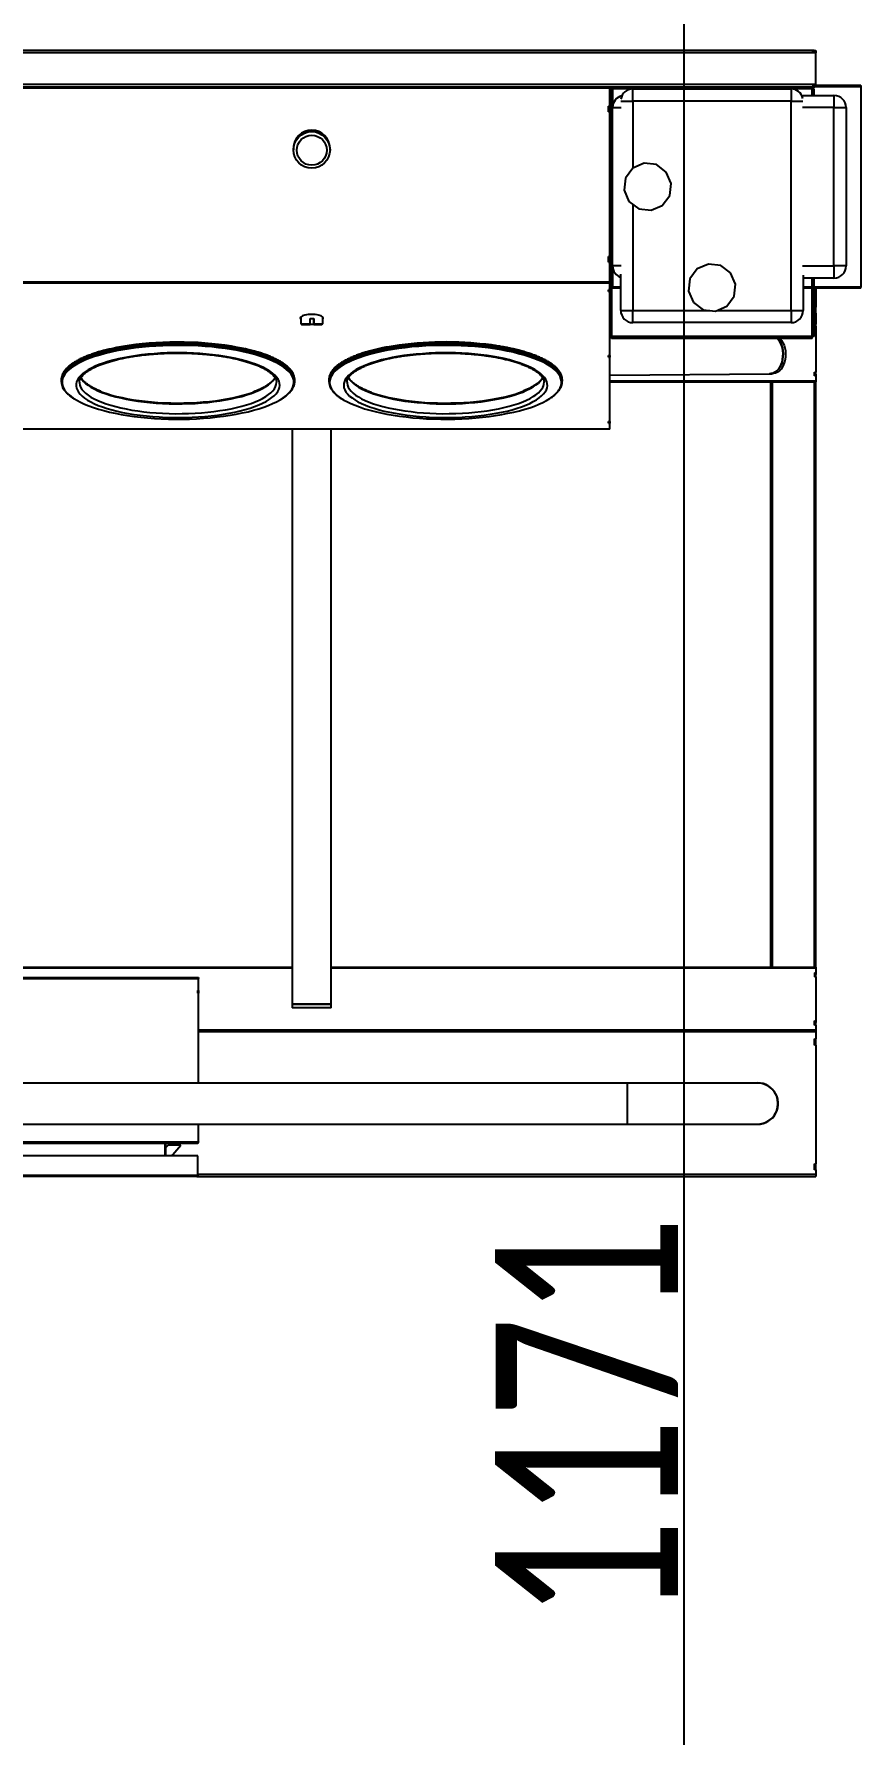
# Model space of a CAD drawing. Header units: millimetres. Extents: x -10496 to -5455, y -188 to 7293.
# Drawn here: x -7078.7 to -7010.7, y 3528.5 to 3668.2 of the extents above; entities that cross this region are included whole.
import ezdxf

# ---------------------------------------------------------------- set-up
doc = ezdxf.new("R2010")
doc.units = ezdxf.units.MM
doc.linetypes.add('SLD-Solid', pattern=[0])
doc.layers.add('GJC_ölçüler', color=253, linetype='Continuous', lineweight=5)
doc.layers.add('Kıtc-002 Çizgi', color=7, linetype='Continuous')
doc.styles.add('Ölçü50', font='calibri.ttf', dxfattribs={"width": 0.7})
doc.dimstyles.new('olcu-10', dxfattribs={"dimtxt": 15, "dimasz": 1, "dimexe": 1.25, "dimexo": 0.625, "dimgap": 0.5, "dimtad": 1, "dimdec": 0, "dimzin": 9, "dimtxsty": 'Ölçü50', "dimblk": 'ARCHTICK', "dimcen": 2, "dimclrd": 256, "dimclre": 256, "dimclrt": 6, "dimazin": 2, "dimtfac": 1, "dimtdec": 0, "dimtix": 1, "dimtmove": 0, "dimatfit": 3, "dimldrblk": 'ARCHTICK', "dimfxl": 1, "dimlwd": -1, "dimarcsym": 0})

# ---------------------------------------------------------------- blocks, each defined once
blk = doc.blocks.new('A$C1E774840')
at = {"color": 7, "linetype": 'SLD-Solid', "lineweight": 25}
for p, q in [((152.11, 97.64), (3.05, 97.64)), ((152.11, 97.44), (3.05, 97.44)), ((152.18, 97.64), (152.11, 97.64)), ((152.38, 97.44), (152.11, 97.44)), ((152.18, 97.44), (152.11, 97.44)), ((152.18, 97.64), (152.38, 97.64)), ((152.18, 97.64), (152.18, 97.44)), ((152.38, 97.64), (152.38, 97.44)), ((152.38, 94.84), (152.38, 97.44)), ((152.18, 94.64), (2.98, 94.64)), ((152.11, 94.84), (3.05, 94.84)), ((135.43, 94.54), (86.43, 94.54)), ((135.43, 94.64), (135.43, 94.54)), ((135.43, 93.06), (135.43, 94.54)), ((135.43, 94.49), (135.58, 94.49)), ((135.58, 94.49), (135.58, 94.64)), ((135.58, 94.64), (135.58, 94.49)), ((135.58, 90.49), (135.58, 94.49)), ((137.33, 94.49), (135.58, 94.49)), ((135.66, 94.49), (135.66, 92.95)), ((137.29, 94.49), (135.66, 94.49)), ((137.33, 94.49), (150.33, 94.49)), ((137.33, 93.49), (137.33, 94.49)), ((150.33, 94.49), (150.33, 93.49)), ((152.08, 94.49), (150.33, 94.49)), ((152.08, 94.49), (150.38, 94.49)), ((151.22, 93.95), (153.86, 93.95)), ((152.08, 94.49), (152.08, 94.64)), ((152.23, 94.49), (152.08, 94.49)), ((152.08, 93.95), (152.08, 94.49)), ((152.08, 94.49), (152.08, 94.49)), ((152.08, 94.49), (152.08, 94.49)), ((152.08, 94.49), (152.08, 93.95)), ((152.38, 94.84), (152.11, 94.84)), ((152.15, 94.84), (152.18, 94.84)), ((152.18, 94.84), (152.18, 94.64)), ((152.18, 94.84), (152.18, 94.84)), ((152.23, 93.95), (152.23, 94.49)), ((156.07, 94.7), (152.32, 94.7)), ((152.32, 94.7), (156.08, 94.7)), ((156.07, 94.78), (152.37, 94.78)), ((152.38, 94.84), (152.38, 94.78)), ((153.86, 93.95), (153.86, 92.95)), ((156.07, 94.7), (156.07, 94.78)), ((156.07, 94.7), (156.08, 94.7)), ((156.08, 94.7), (156.08, 78.2)), ((135.43, 93.06), (135.33, 93.06)), ((135.33, 92.61), (135.33, 93.06)), ((135.33, 93.04), (135.43, 93.04)), ((135.33, 93.03), (135.43, 93.03)), ((135.33, 93.03), (135.33, 92.63)), ((135.33, 92.63), (135.43, 92.63)), ((135.33, 92.61), (135.43, 92.61)), ((135.33, 92.61), (135.43, 92.61)), ((135.43, 93.06), (135.43, 93.04)), ((135.43, 93.04), (135.43, 93.03)), ((135.43, 93.03), (135.43, 92.63)), ((135.43, 92.63), (135.43, 92.61)), ((135.43, 80.72), (135.43, 92.61)), ((135.43, 92.61), (135.43, 92.61)), ((135.66, 79.95), (135.66, 92.95)), ((135.66, 92.95), (136.38, 92.95)), ((136.34, 93.49), (137.33, 93.49)), ((150.33, 93.49), (137.33, 93.49)), ((137.33, 93.49), (137.33, 87.98)), ((150.33, 76.29), (150.33, 93.49)), ((150.33, 93.49), (151.31, 93.49)), ((153.86, 92.95), (151.27, 92.95)), ((153.86, 79.95), (153.86, 92.95)), ((153.86, 92.95), (154.86, 92.95)), ((154.86, 92.95), (154.86, 79.95)), ((135.43, 90.49), (135.58, 90.49)), ((135.58, 88.54), (135.58, 90.49)), ((135.58, 88.54), (135.58, 78.12)), ((137.33, 85), (137.33, 76.29)), ((135.43, 80.72), (135.33, 80.72)), ((135.33, 80.26), (135.33, 80.72)), ((135.33, 80.7), (135.43, 80.7)), ((135.33, 80.69), (135.43, 80.69)), ((135.33, 80.69), (135.33, 80.29)), ((135.33, 80.29), (135.43, 80.29)), ((135.33, 80.27), (135.43, 80.27)), ((135.33, 80.26), (135.43, 80.26)), ((135.43, 80.72), (135.43, 80.7)), ((135.43, 80.7), (135.43, 80.69)), ((135.43, 80.69), (135.43, 80.29)), ((135.43, 80.29), (135.43, 80.27)), ((135.43, 80.26), (135.43, 80.27)), ((135.43, 78.6), (135.43, 80.26)), ((135.66, 79.95), (135.66, 78.12)), ((136.38, 79.95), (135.66, 79.95)), ((151.27, 79.95), (153.86, 79.95)), ((154.86, 79.95), (153.86, 79.95)), ((153.86, 79.95), (153.86, 78.95)), ((135.43, 78.6), (86.43, 78.6)), ((135.43, 78.52), (86.43, 78.52)), ((135.43, 78.52), (135.43, 78.6)), ((135.43, 77.99), (135.43, 78.52)), ((136.33, 76.29), (136.33, 79.26)), ((151.33, 79.19), (151.33, 76.29)), ((153.86, 78.95), (151.33, 78.95)), ((152.08, 74.14), (152.08, 78.95)), ((152.08, 78.95), (152.08, 78.2)), ((152.23, 74.14), (152.23, 78.95)), ((135.43, 77.99), (135.33, 77.99)), ((135.33, 77.84), (135.33, 77.99)), ((135.33, 77.98), (135.43, 77.98)), ((135.33, 77.98), (135.33, 77.85)), ((135.33, 77.85), (135.43, 77.85)), ((135.33, 77.84), (135.43, 77.84)), ((135.43, 77.99), (135.43, 77.98)), ((135.43, 77.98), (135.43, 77.85)), ((135.43, 77.84), (135.43, 77.85)), ((135.43, 72.58), (135.43, 77.84)), ((135.58, 74.14), (135.58, 78.12)), ((135.58, 78.12), (135.66, 78.12)), ((135.58, 78.12), (135.58, 74.14)), ((136.33, 78.2), (135.67, 78.2)), ((135.67, 78.12), (135.67, 78.2)), ((136.33, 78.12), (135.67, 78.12)), ((152.08, 78.2), (151.33, 78.2)), ((152.08, 78.12), (151.33, 78.12)), ((152.08, 78.12), (152.08, 74.14)), ((156.07, 78.2), (152.23, 78.2)), ((152.23, 78.2), (156.08, 78.2)), ((156.07, 78.12), (152.23, 78.12)), ((152.38, 78.12), (152.38, 76.57)), ((156.07, 78.12), (156.07, 78.2)), ((156.08, 78.15), (156.08, 78.2)), ((110.03, 75.76), (110.03, 75.19)), ((110.79, 75.19), (110.79, 75.63)), ((110.79, 75.63), (111.09, 75.63)), ((111.09, 75.63), (111.09, 75.19)), ((111.09, 75.13), (111.09, 75.63)), ((111.83, 75.19), (111.83, 75.76)), ((136.33, 76.29), (137.33, 76.29)), ((137.33, 76.29), (143.66, 76.29)), ((137.33, 75.29), (137.33, 76.29)), ((144.24, 76.29), (150.33, 76.29)), ((150.33, 76.29), (151.33, 76.29)), ((150.33, 76.29), (150.33, 75.29)), ((152.23, 75.72), (152.38, 75.72)), ((152.23, 75.58), (152.38, 75.58)), ((152.26, 76.57), (152.38, 76.57)), ((152.26, 76.07), (152.26, 76.57)), ((152.38, 76.07), (152.26, 76.07)), ((152.38, 76.07), (152.38, 76.57)), ((152.38, 76.07), (152.38, 75.72)), ((152.38, 75.72), (152.38, 75.58)), ((152.38, 75.58), (152.38, 75.16)), ((110.03, 75.19), (110.09, 75.13)), ((110.03, 75.19), (110.79, 75.19)), ((110.09, 75.13), (110.79, 75.13)), ((110.79, 75.13), (110.79, 75.19)), ((110.79, 75.16), (111.09, 75.16)), ((111.07, 75.13), (111.07, 75.16)), ((111.07, 75.16), (111.07, 75.13)), ((111.09, 75.13), (111.07, 75.13)), ((111.07, 75.13), (111.07, 75.13)), ((111.09, 75.19), (111.83, 75.19)), ((111.09, 75.19), (111.09, 75.13)), ((111.09, 75.13), (111.09, 75.13)), ((111.09, 75.13), (111.77, 75.13)), ((111.77, 75.13), (111.83, 75.19)), ((135.43, 74.14), (135.58, 74.14)), ((135.58, 73.99), (135.58, 74.14)), ((152.08, 74.14), (135.58, 74.14)), ((135.58, 74.14), (135.58, 74.14)), ((135.58, 74.14), (135.58, 74.14)), ((152.08, 74.14), (135.58, 74.14)), ((150.33, 75.29), (137.33, 75.29)), ((152.23, 74.14), (152.08, 74.14)), ((152.08, 73.99), (152.08, 74.14)), ((152.08, 74.14), (152.08, 74.14)), ((152.08, 74.14), (152.08, 74.14)), ((152.26, 75.16), (152.38, 75.16)), ((152.26, 74.86), (152.26, 75.16)), ((152.38, 75.01), (152.26, 75.01)), ((152.38, 74.86), (152.26, 74.86)), ((152.38, 75.01), (152.38, 75.16)), ((152.38, 75.01), (152.38, 74.86)), ((152.38, 74.86), (152.38, 71.21)), ((152.08, 73.99), (135.58, 73.99)), ((135.43, 72.58), (135.33, 72.58)), ((135.33, 72.44), (135.33, 72.58)), ((135.33, 72.57), (135.43, 72.57)), ((135.33, 72.57), (135.33, 72.44)), ((135.33, 72.44), (135.43, 72.44)), ((135.33, 72.44), (135.43, 72.44)), ((135.43, 72.58), (135.43, 72.57)), ((135.43, 72.57), (135.43, 72.44)), ((135.43, 67.17), (135.43, 72.44)), ((135.43, 72.44), (135.43, 72.44)), ((135.43, 70.97), (148.57, 71.09)), ((135.43, 70.5), (152.38, 70.5)), ((135.43, 70.44), (152.26, 70.44)), ((148.57, 71.09), (148.78, 71.09)), ((148.68, 22.34), (148.68, 70.44)), ((148.8, 22.34), (148.8, 70.44)), ((152.26, 70.44), (148.8, 70.44)), ((152.26, 71.21), (152.38, 71.21)), ((152.26, 70.91), (152.26, 71.21)), ((152.38, 71.05), (152.26, 71.05)), ((152.38, 70.91), (152.26, 70.91)), ((152.26, 22.34), (152.26, 70.44)), ((152.38, 70.44), (152.26, 70.44)), ((152.26, 70.44), (152.38, 70.44)), ((152.38, 71.05), (152.38, 71.21)), ((152.38, 71.05), (152.38, 70.91)), ((152.38, 70.91), (152.38, 70.5)), ((152.38, 70.5), (152.38, 70.44)), ((152.38, 22.34), (152.38, 70.44)), ((135.43, 67.17), (135.33, 67.17)), ((135.33, 67.02), (135.33, 67.17)), ((135.33, 67.16), (135.43, 67.16)), ((135.33, 67.16), (135.33, 67.03)), ((135.43, 67.17), (135.43, 67.16)), ((135.43, 67.16), (135.43, 67.03)), ((135.43, 66.54), (86.43, 66.54)), ((135.43, 66.54), (86.43, 66.54)), ((109.33, 66.54), (109.33, 19.31)), ((112.53, 19.31), (112.53, 66.54)), ((135.33, 67.03), (135.43, 67.03)), ((135.33, 67.02), (135.43, 67.02)), ((135.43, 67.02), (135.43, 67.03)), ((135.43, 66.54), (135.43, 67.02)), ((135.43, 66.54), (135.43, 66.54)), ((2.78, 22.28), (109.33, 22.28)), ((2.9, 22.34), (109.33, 22.34)), ((53.53, 21.5), (101.63, 21.5)), ((53.53, 21.41), (101.63, 21.41)), ((101.63, 21.5), (101.63, 21.41)), ((101.63, 20.44), (101.63, 21.41)), ((112.53, 22.34), (152.26, 22.34)), ((112.53, 22.28), (152.38, 22.28)), ((148.8, 22.34), (152.26, 22.34)), ((152.26, 22.34), (152.38, 22.34)), ((152.38, 22.34), (152.26, 22.34)), ((152.26, 21.89), (152.38, 21.89)), ((152.26, 21.89), (152.26, 21.54)), ((152.26, 21.75), (152.38, 21.75)), ((152.38, 21.54), (152.26, 21.54)), ((152.38, 22.34), (152.38, 22.28)), ((152.38, 22.28), (152.38, 21.89)), ((152.38, 21.89), (152.38, 21.75)), ((152.38, 21.54), (152.38, 21.75)), ((152.38, 21.54), (152.38, 17.94)), ((101.55, 20.44), (101.63, 20.44)), ((101.55, 20.44), (101.55, 20.2)), ((101.55, 20.42), (101.55, 20.22)), ((101.55, 20.42), (101.63, 20.42)), ((101.55, 20.22), (101.63, 20.22)), ((101.63, 20.2), (101.55, 20.2)), ((101.63, 20.42), (101.63, 20.44)), ((101.63, 20.42), (101.63, 20.22)), ((101.63, 20.2), (101.63, 20.22)), ((101.63, 12.82), (101.63, 20.2)), ((109.33, 19.31), (109.33, 19.01)), ((109.33, 19.31), (112.53, 19.31)), ((110.93, 19.31), (109.33, 19.31)), ((110.93, 19.01), (109.33, 19.01)), ((112.53, 19.31), (110.93, 19.31)), ((112.53, 19.01), (110.93, 19.01)), ((112.53, 19.01), (112.53, 19.31)), ((101.63, 17.2), (152.38, 17.2)), ((101.63, 17.05), (152.38, 17.05)), ((152.26, 17.94), (152.38, 17.94)), ((152.26, 17.59), (152.26, 17.94)), ((152.26, 17.8), (152.38, 17.8)), ((152.38, 17.59), (152.26, 17.59)), ((152.38, 17.94), (152.38, 17.8)), ((152.38, 17.59), (152.38, 17.8)), ((152.38, 17.59), (152.38, 17.2)), ((152.38, 17.2), (152.38, 17.05)), ((152.38, 17.05), (152.38, 16.45)), ((152.26, 16.45), (152.38, 16.45)), ((152.26, 15.95), (152.26, 16.45)), ((152.38, 15.95), (152.26, 15.95)), ((152.38, 15.95), (152.38, 16.45)), ((152.38, 15.95), (152.38, 6.19)), ((136.89, 12.82), (18.26, 12.82)), ((147.58, 12.82), (136.89, 12.82)), ((136.89, 11.14), (136.89, 12.82)), ((147.58, 12.84), (147.35, 12.82)), ((136.89, 9.45), (136.89, 11.14)), ((18.26, 9.45), (136.89, 9.45)), ((101.63, 7.99), (101.63, 9.45)), ((136.89, 9.45), (147.58, 9.45)), ((53.53, 7.99), (101.63, 7.99)), ((53.62, 7.9), (101.54, 7.9)), ((56.32, 7.89), (98.84, 7.89)), ((98.84, 7.89), (98.92, 7.89)), ((98.84, 7.89), (98.84, 6.84)), ((98.92, 6.84), (98.92, 7.89)), ((99.13, 7.73), (98.92, 7.52)), ((100.17, 7.73), (99.13, 7.73)), ((99.52, 6.95), (100.17, 7.73)), ((101.54, 7.9), (101.54, 7.9)), ((101.54, 7.9), (101.54, 7.9)), ((101.55, 7.9), (101.55, 7.9)), ((101.63, 7.99), (101.63, 7.98)), ((101.63, 7.98), (101.63, 7.98)), ((101.56, 6.84), (53.6, 6.84)), ((101.56, 5.22), (101.56, 6.84)), ((152.26, 6.19), (152.38, 6.19)), ((152.26, 5.69), (152.26, 6.19)), ((152.38, 5.69), (152.26, 5.69)), ((152.38, 5.69), (152.38, 6.19)), ((152.38, 5.69), (152.38, 5.34)), ((101.56, 5.22), (53.6, 5.22)), ((101.48, 5.14), (53.68, 5.14)), ((101.48, 5.14), (152.38, 5.14)), ((101.56, 5.34), (152.38, 5.34)), ((152.38, 5.34), (152.38, 5.14))]:
    blk.add_line(p, q, dxfattribs=at)
at = {"color": 251, "linetype": 'SLD-Solid', "lineweight": 25}
for p, q in [((109.43, 89.62), (109.43, 89.48)), ((112.43, 89.48), (112.43, 89.62)), ((138.26, 88.38), (137.33, 87.98)), ((139.26, 88.27), (138.26, 88.38)), ((140.07, 87.66), (139.26, 88.27)), ((136.72, 87.17), (136.61, 86.16)), ((137.33, 87.98), (136.72, 87.17)), ((140.47, 86.73), (140.07, 87.66)), ((140.36, 85.73), (140.47, 86.73)), ((136.61, 86.16), (137.01, 85.24)), ((137.01, 85.24), (137.82, 84.63)), ((139.75, 84.92), (140.36, 85.73)), ((137.82, 84.63), (138.83, 84.52)), ((138.83, 84.52), (139.75, 84.92)), ((142.62, 79.7), (142.01, 78.89)), ((143.55, 80.1), (142.62, 79.7)), ((144.55, 79.99), (143.55, 80.1)), ((145.36, 79.38), (144.55, 79.99)), ((142.01, 78.89), (141.9, 77.88)), ((145.76, 78.45), (145.36, 79.38)), ((145.65, 77.45), (145.76, 78.45)), ((141.9, 77.88), (142.3, 76.95)), ((142.3, 76.95), (143.11, 76.35)), ((145.04, 76.64), (145.65, 77.45)), ((143.11, 76.35), (144.12, 76.23)), ((144.12, 76.23), (145.04, 76.64)), ((90.33, 70.58), (90.33, 70.48)), ((108.03, 70.37), (108.03, 70.38)), ((109.53, 70.48), (109.53, 70.58)), ((109.53, 70.46), (109.53, 70.48)), ((112.33, 70.58), (112.33, 70.48)), ((113.83, 70.39), (113.83, 70.39)), ((129.85, 70.66), (129.92, 70.77)), ((129.91, 70.77), (129.87, 70.71)), ((131.53, 70.48), (131.53, 70.58))]:
    blk.add_line(p, q, dxfattribs=at)
at = {"color": 251, "linetype": 'SLD-Solid', "lineweight": 25, "flags": 128}
for points in [[(109.53, 70.58), (109.52, 70.74), (109.47, 70.92), (109.38, 71.11), (109.27, 71.29), (109.12, 71.47), (108.93, 71.64), (108.71, 71.81), (108.46, 71.98), (108.18, 72.14), (107.87, 72.29), (107.53, 72.44), (107.16, 72.59), (106.77, 72.72), (106.35, 72.85), (105.9, 72.97), (105.44, 73.08), (104.95, 73.18), (104.45, 73.27), (103.93, 73.35), (103.4, 73.42), (102.85, 73.48), (102.29, 73.54), (101.73, 73.58), (101.15, 73.6), (100.58, 73.62), (100, 73.63), (99.42, 73.63), (98.84, 73.61), (98.27, 73.58), (97.7, 73.55), (97.14, 73.5), (96.59, 73.44), (96.05, 73.37), (95.53, 73.29), (95.02, 73.2), (94.53, 73.1), (94.06, 72.99), (93.61, 72.88), (93.19, 72.75), (92.79, 72.62), (92.41, 72.48), (92.07, 72.33), (91.75, 72.18), (91.46, 72.02), (91.2, 71.85), (90.98, 71.68), (90.78, 71.51), (90.63, 71.33), (90.5, 71.15), (90.41, 70.97), (90.4, 70.96)], [(109.53, 70.48), (109.52, 70.64), (109.47, 70.82), (109.38, 71.01), (109.27, 71.19), (109.12, 71.37), (108.93, 71.54), (108.71, 71.71), (108.46, 71.88), (108.18, 72.04), (107.87, 72.19), (107.53, 72.34), (107.16, 72.49), (106.77, 72.62), (106.35, 72.75), (105.9, 72.87), (105.44, 72.98), (104.95, 73.08), (104.45, 73.17), (103.93, 73.25), (103.4, 73.32), (102.85, 73.38), (102.29, 73.44), (101.73, 73.48), (101.15, 73.5), (100.58, 73.52), (100, 73.53), (99.42, 73.53), (98.84, 73.51), (98.27, 73.48), (97.7, 73.45), (97.14, 73.4), (96.59, 73.34), (96.05, 73.27), (95.53, 73.19), (95.02, 73.1), (94.53, 73), (94.06, 72.89), (93.61, 72.78), (93.19, 72.65), (92.79, 72.52), (92.41, 72.38), (92.07, 72.23), (91.75, 72.08), (91.46, 71.92), (91.2, 71.75), (90.98, 71.58), (90.78, 71.41), (90.63, 71.23), (90.5, 71.05), (90.41, 70.87), (90.4, 70.86)], [(109.46, 70.37), (109.45, 70.55), (109.4, 70.74), (109.32, 70.92), (109.2, 71.1), (109.04, 71.28), (108.85, 71.45), (108.63, 71.62), (108.38, 71.79), (108.1, 71.95), (107.78, 72.11), (107.44, 72.26), (107.07, 72.4), (106.67, 72.53), (106.24, 72.66), (105.8, 72.78), (105.33, 72.89), (104.84, 72.99), (104.33, 73.08), (103.81, 73.16), (103.27, 73.23), (102.72, 73.29), (102.16, 73.33), (101.59, 73.37), (101.01, 73.4), (100.43, 73.41), (99.85, 73.42), (99.27, 73.41), (98.69, 73.39), (98.12, 73.36), (97.55, 73.32), (96.99, 73.27), (96.45, 73.21), (95.91, 73.14), (95.39, 73.05), (94.89, 72.96), (94.4, 72.86), (93.94, 72.75), (93.5, 72.63), (93.08, 72.5), (92.69, 72.36), (92.33, 72.22), (91.99, 72.07), (91.68, 71.91), (91.41, 71.75), (91.16, 71.58), (90.95, 71.41), (90.77, 71.23), (90.63, 71.05), (90.52, 70.87), (90.44, 70.69), (90.4, 70.5), (90.4, 70.32), (90.43, 70.13), (90.5, 69.95), (90.6, 69.77), (90.74, 69.59), (90.91, 69.41), (91.11, 69.24), (91.35, 69.07), (91.43, 69.02)], [(108.3, 70.13), (108.29, 70.31), (108.24, 70.48), (108.16, 70.65), (108.04, 70.82), (107.89, 70.98), (107.7, 71.14), (107.48, 71.3), (107.23, 71.45), (106.95, 71.6), (106.64, 71.74), (106.3, 71.88), (105.94, 72), (105.55, 72.12), (105.14, 72.24), (104.7, 72.34), (104.25, 72.43), (103.77, 72.52), (103.28, 72.59), (102.78, 72.65), (102.26, 72.71), (101.74, 72.75), (101.2, 72.78), (100.67, 72.8), (100.12, 72.81), (99.58, 72.81), (99.04, 72.8), (98.5, 72.77), (97.97, 72.74), (97.45, 72.69), (96.94, 72.64), (96.44, 72.57), (95.95, 72.49), (95.48, 72.41), (95.03, 72.31), (94.6, 72.21), (94.2, 72.09), (93.81, 71.97), (93.46, 71.84), (93.13, 71.7), (92.83, 71.56), (92.55, 71.41), (92.31, 71.26), (92.1, 71.1), (91.93, 70.93), (91.78, 70.77), (91.68, 70.6), (91.6, 70.43), (91.56, 70.26), (91.56, 70.08), (91.59, 69.91), (91.66, 69.74), (91.76, 69.57), (91.89, 69.4), (92.06, 69.24), (92.26, 69.08), (92.5, 68.93), (92.76, 68.78), (93.06, 68.63), (93.38, 68.49), (93.73, 68.36), (94.11, 68.24), (94.51, 68.12), (94.94, 68.02), (95.38, 67.92), (95.85, 67.83), (96.33, 67.75), (96.83, 67.68), (97.34, 67.62), (97.86, 67.57), (98.39, 67.54), (98.92, 67.51), (99.46, 67.49), (100.01, 67.49), (100.55, 67.5), (101.09, 67.52), (101.62, 67.55), (102.15, 67.59), (102.67, 67.64), (103.17, 67.7), (103.67, 67.77), (104.14, 67.85), (104.6, 67.94), (105.04, 68.04), (105.46, 68.15), (105.86, 68.27), (106.23, 68.4), (106.57, 68.53), (106.89, 68.67), (107.17, 68.82), (107.43, 68.97), (107.66, 69.13), (107.85, 69.29), (108.01, 69.45), (108.13, 69.62), (108.23, 69.79), (108.28, 69.96), (108.3, 70.13)], [(105.35, 73.15), (105.31, 73.16), (104.82, 73.26), (104.32, 73.35), (103.79, 73.43), (103.26, 73.5), (102.71, 73.56), (102.15, 73.61), (101.58, 73.65), (101.01, 73.67), (100.43, 73.69), (99.85, 73.69), (99.27, 73.69), (98.7, 73.67), (98.12, 73.64), (97.56, 73.6), (97, 73.55), (96.46, 73.48), (95.92, 73.41), (95.41, 73.33), (94.91, 73.24), (94.5, 73.15)], [(131.25, 69.76), (131.36, 69.94), (131.43, 70.12), (131.46, 70.31), (131.46, 70.49), (131.42, 70.68), (131.35, 70.86), (131.24, 71.04), (131.1, 71.22), (130.92, 71.4), (130.71, 71.57), (130.47, 71.74), (130.19, 71.9), (129.89, 72.06), (129.55, 72.21), (129.19, 72.35), (128.8, 72.49), (128.38, 72.62), (127.94, 72.74), (127.48, 72.85), (127, 72.95), (126.5, 73.05), (125.98, 73.13), (125.44, 73.21), (124.9, 73.27), (124.34, 73.32), (123.77, 73.36), (123.2, 73.39), (122.62, 73.41), (122.04, 73.42), (121.46, 73.41), (120.88, 73.4), (120.3, 73.37), (119.73, 73.34), (119.17, 73.29), (118.62, 73.23), (118.08, 73.16), (117.56, 73.08), (117.05, 72.99), (116.56, 72.89), (116.09, 72.78), (115.64, 72.67), (115.22, 72.54), (114.82, 72.41), (114.44, 72.26), (114.1, 72.11), (113.78, 71.96), (113.49, 71.8), (113.24, 71.63), (113.02, 71.46), (112.83, 71.29), (112.67, 71.11), (112.55, 70.93), (112.46, 70.75), (112.41, 70.56), (112.4, 70.38), (112.42, 70.19), (112.47, 70.01), (112.56, 69.83), (112.69, 69.65), (112.85, 69.47), (113.04, 69.29), (113.27, 69.12), (113.53, 68.96), (113.58, 68.93)], [(131.45, 70.96), (131.42, 71.04), (131.31, 71.22), (131.17, 71.4), (131, 71.58), (130.79, 71.75), (130.55, 71.92), (130.28, 72.08), (129.98, 72.24), (129.65, 72.39), (129.29, 72.54), (128.91, 72.67), (128.5, 72.8), (128.06, 72.93), (127.61, 73.04), (127.13, 73.14), (126.63, 73.24), (126.12, 73.32), (125.59, 73.4), (125.05, 73.46), (124.49, 73.52), (123.93, 73.56), (123.36, 73.6), (122.78, 73.62), (122.2, 73.63), (121.62, 73.63), (121.04, 73.62), (120.47, 73.59), (119.9, 73.56), (119.34, 73.52), (118.78, 73.46), (118.24, 73.4), (117.71, 73.32), (117.2, 73.23), (116.7, 73.14), (116.23, 73.03), (115.77, 72.92), (115.34, 72.8), (114.93, 72.67), (114.54, 72.53), (114.19, 72.38), (113.86, 72.23), (113.56, 72.07), (113.29, 71.91), (113.05, 71.74), (112.85, 71.57), (112.68, 71.39), (112.54, 71.21), (112.44, 71.03), (112.41, 70.96)], [(131.45, 70.86), (131.42, 70.94), (131.31, 71.12), (131.17, 71.3), (131, 71.48), (130.79, 71.65), (130.55, 71.82), (130.28, 71.98), (129.98, 72.14), (129.65, 72.29), (129.29, 72.44), (128.91, 72.57), (128.5, 72.7), (128.06, 72.83), (127.61, 72.94), (127.13, 73.04), (126.63, 73.14), (126.12, 73.22), (125.59, 73.3), (125.05, 73.36), (124.49, 73.42), (123.93, 73.46), (123.36, 73.5), (122.78, 73.52), (122.2, 73.53), (121.62, 73.53), (121.04, 73.52), (120.47, 73.49), (119.9, 73.46), (119.34, 73.42), (118.78, 73.36), (118.24, 73.3), (117.71, 73.22), (117.2, 73.13), (116.7, 73.04), (116.23, 72.93), (115.77, 72.82), (115.34, 72.7), (114.93, 72.57), (114.54, 72.43), (114.19, 72.28), (113.86, 72.13), (113.56, 71.97), (113.29, 71.81), (113.05, 71.64), (112.85, 71.47), (112.68, 71.29), (112.54, 71.11), (112.44, 70.93), (112.41, 70.86)], [(130.12, 69.6), (130.22, 69.77), (130.28, 69.94), (130.3, 70.11), (130.29, 70.28), (130.25, 70.46), (130.17, 70.63), (130.06, 70.79), (129.91, 70.96), (129.73, 71.12), (129.51, 71.28), (129.27, 71.43), (128.99, 71.58), (128.68, 71.72), (128.35, 71.86), (127.99, 71.99), (127.6, 72.11), (127.19, 72.22), (126.76, 72.33), (126.3, 72.42), (125.83, 72.51), (125.35, 72.58), (124.84, 72.65), (124.33, 72.7), (123.81, 72.75), (123.27, 72.78), (122.74, 72.8), (122.19, 72.81), (121.65, 72.81), (121.11, 72.8), (120.57, 72.78), (120.04, 72.74), (119.52, 72.7), (119, 72.65), (118.5, 72.58), (118.01, 72.5), (117.54, 72.42), (117.09, 72.32), (116.66, 72.22), (116.25, 72.11), (115.86, 71.99), (115.5, 71.86), (115.17, 71.72), (114.86, 71.58), (114.59, 71.43), (114.34, 71.28), (114.13, 71.12), (113.95, 70.96), (113.8, 70.79), (113.69, 70.62), (113.61, 70.45), (113.57, 70.28), (113.56, 70.11), (113.58, 69.93), (113.65, 69.76), (113.74, 69.59), (113.87, 69.43), (114.04, 69.26), (114.24, 69.1), (114.47, 68.95), (114.73, 68.79), (115.02, 68.65), (115.34, 68.51), (115.69, 68.38), (116.06, 68.25), (116.46, 68.14), (116.88, 68.03), (117.33, 67.93), (117.79, 67.84), (118.27, 67.76), (118.76, 67.69), (119.27, 67.63), (119.79, 67.58), (120.32, 67.54), (120.86, 67.51), (121.4, 67.5), (121.94, 67.49), (122.48, 67.5), (123.02, 67.51), (123.55, 67.54), (124.08, 67.58), (124.6, 67.63), (125.11, 67.69), (125.6, 67.76), (126.08, 67.84), (126.55, 67.93), (126.99, 68.03), (127.41, 68.14), (127.81, 68.26), (128.18, 68.38), (128.53, 68.51), (128.85, 68.65), (129.14, 68.8), (129.4, 68.95), (129.63, 69.11), (129.83, 69.27), (129.99, 69.43), (130.12, 69.6)], [(91.83, 70.39), (91.83, 70.32), (91.86, 70.15), (91.93, 69.98), (92.03, 69.81), (92.17, 69.65), (92.34, 69.49), (92.54, 69.33), (92.78, 69.18), (93.05, 69.03), (93.34, 68.89), (93.67, 68.75), (94.02, 68.63), (94.4, 68.51), (94.81, 68.39), (95.23, 68.29), (95.68, 68.2), (96.14, 68.11), (96.62, 68.04), (97.12, 67.97), (97.63, 67.92), (98.15, 67.88), (98.67, 67.84), (99.2, 67.82), (99.74, 67.81), (100.27, 67.82), (100.81, 67.83), (101.34, 67.85), (101.86, 67.89), (102.38, 67.93), (102.88, 67.99), (103.38, 68.06), (103.85, 68.14), (104.31, 68.22), (104.75, 68.32), (105.17, 68.43), (105.57, 68.54), (105.94, 68.66), (106.29, 68.79), (106.6, 68.93), (106.89, 69.07), (107.15, 69.22), (107.38, 69.38), (107.57, 69.53), (107.73, 69.7), (107.86, 69.86), (107.95, 70.03), (108.01, 70.2), (108.03, 70.37)], [(91.94, 70.77), (92.03, 70.62), (92.17, 70.46), (92.34, 70.3), (92.54, 70.14), (92.78, 69.99), (93.05, 69.84), (93.34, 69.7), (93.67, 69.56), (94.02, 69.43), (94.4, 69.31), (94.81, 69.2), (95.23, 69.1), (95.68, 69), (96.14, 68.92), (96.62, 68.84), (97.12, 68.78), (97.63, 68.73), (98.15, 68.68), (98.67, 68.65), (99.2, 68.63), (99.74, 68.62), (100.27, 68.62), (100.81, 68.64), (101.34, 68.66), (101.86, 68.69), (102.38, 68.74), (102.88, 68.8), (103.38, 68.87), (103.85, 68.94), (104.31, 69.03), (104.75, 69.13), (105.17, 69.23), (105.57, 69.35), (105.94, 69.47), (106.29, 69.6), (106.6, 69.74), (106.89, 69.88), (107.15, 70.03), (107.38, 70.18), (107.57, 70.34), (107.73, 70.5), (107.86, 70.67), (107.92, 70.77)], [(108.47, 69.04), (108.58, 69.11), (108.81, 69.28), (109, 69.46), (109.16, 69.64), (109.29, 69.82), (109.38, 70), (109.44, 70.18), (109.46, 70.37)], [(113.83, 70.39), (113.83, 70.33), (113.86, 70.16), (113.93, 69.99), (114.03, 69.83), (114.16, 69.66), (114.33, 69.5), (114.53, 69.34), (114.76, 69.19), (115.03, 69.04), (115.32, 68.9), (115.65, 68.76), (116, 68.63), (116.38, 68.51), (116.78, 68.4), (117.2, 68.3), (117.65, 68.2), (118.11, 68.12), (118.59, 68.04), (119.09, 67.98), (119.6, 67.92), (120.11, 67.88), (120.64, 67.85), (121.17, 67.82), (121.7, 67.81), (122.24, 67.82), (122.77, 67.83), (123.31, 67.85), (123.83, 67.89), (124.35, 67.93), (124.85, 67.99), (125.34, 68.05), (125.82, 68.13), (126.28, 68.22), (126.73, 68.31), (127.15, 68.42), (127.54, 68.53), (127.92, 68.65), (128.27, 68.78), (128.59, 68.92), (128.88, 69.06), (129.14, 69.21), (129.36, 69.37), (129.56, 69.52), (129.72, 69.69), (129.85, 69.85)], [(113.94, 70.77), (114.03, 70.63), (114.16, 70.47), (114.33, 70.31), (114.53, 70.15), (114.76, 70), (115.03, 69.85), (115.32, 69.71), (115.65, 69.57), (116, 69.44), (116.38, 69.32), (116.78, 69.21), (117.2, 69.1), (117.65, 69.01), (118.11, 68.92), (118.59, 68.85), (119.09, 68.78), (119.6, 68.73), (120.11, 68.69), (120.64, 68.65), (121.17, 68.63), (121.7, 68.62), (122.24, 68.62), (122.77, 68.63), (123.31, 68.66), (123.83, 68.69), (124.35, 68.74), (124.85, 68.79), (125.34, 68.86), (125.82, 68.94), (126.28, 69.02), (126.73, 69.12), (127.15, 69.23), (127.54, 69.34), (127.92, 69.46), (128.27, 69.59), (128.59, 69.73), (128.88, 69.87), (129.14, 70.02), (129.36, 70.17), (129.56, 70.33), (129.72, 70.49), (129.85, 70.66)], [(91.43, 69.02), (91.62, 68.91), (91.92, 68.75), (92.25, 68.6), (92.61, 68.45), (92.99, 68.31), (93.4, 68.18), (93.84, 68.06), (94.3, 67.94), (94.78, 67.84), (95.27, 67.75), (95.79, 67.66), (96.32, 67.58), (96.87, 67.52), (97.42, 67.47), (97.99, 67.42), (98.56, 67.39), (99.14, 67.37), (99.72, 67.36), (100.3, 67.36), (100.88, 67.37), (101.46, 67.4), (102.03, 67.43), (102.59, 67.48), (103.14, 67.54), (103.68, 67.6), (104.21, 67.68), (104.72, 67.77), (105.22, 67.87), (105.69, 67.97), (106.14, 68.09), (106.57, 68.22), (106.98, 68.35), (107.35, 68.49), (107.7, 68.64), (108.03, 68.79), (108.32, 68.95), (108.47, 69.04)], [(93.59, 69.64), (93.73, 69.59), (94.09, 69.46), (94.48, 69.34), (94.89, 69.23), (95.33, 69.13), (95.78, 69.04), (96.25, 68.96), (96.74, 68.89), (97.24, 68.83), (97.75, 68.78), (98.27, 68.74), (98.8, 68.71), (99.34, 68.69), (99.87, 68.68), (100.41, 68.69), (100.94, 68.7), (101.47, 68.73), (102, 68.77), (102.51, 68.82), (103.01, 68.87), (103.51, 68.94), (103.98, 69.02), (104.44, 69.11), (104.88, 69.21), (105.29, 69.32), (105.69, 69.43), (106.06, 69.56), (106.13, 69.58)], [(113.58, 68.93), (113.82, 68.8), (114.14, 68.64), (114.49, 68.5), (114.86, 68.36), (115.27, 68.22), (115.7, 68.1), (116.15, 67.98), (116.62, 67.87), (117.11, 67.77), (117.62, 67.69), (118.15, 67.61), (118.69, 67.54), (119.24, 67.48), (119.8, 67.44), (120.37, 67.4), (120.95, 67.38), (121.53, 67.36), (122.11, 67.36), (122.69, 67.37), (123.27, 67.39), (123.84, 67.42), (124.41, 67.46), (124.97, 67.52), (125.51, 67.58), (126.04, 67.66), (126.56, 67.74), (127.06, 67.84), (127.54, 67.94), (128, 68.05), (128.44, 68.17), (128.85, 68.3), (129.24, 68.44), (129.59, 68.59), (129.93, 68.74), (130.23, 68.9), (130.5, 69.06), (130.59, 69.12)], [(115.81, 69.55), (116.06, 69.47), (116.44, 69.35), (116.85, 69.24), (117.28, 69.14), (117.74, 69.05), (118.21, 68.97), (118.69, 68.9), (119.19, 68.83), (119.7, 68.78), (120.22, 68.74), (120.75, 68.71), (121.28, 68.69), (121.82, 68.68), (122.36, 68.69), (122.89, 68.7), (123.42, 68.73), (123.95, 68.76), (124.46, 68.81), (124.97, 68.87), (125.46, 68.94), (125.94, 69.02), (126.39, 69.1), (126.83, 69.2), (127.25, 69.31), (127.65, 69.42), (128.02, 69.55), (128.37, 69.68), (128.38, 69.68)]]:
    blk.add_lwpolyline(points, dxfattribs=at)
at = {"color": 7, "linetype": 'SLD-Solid', "lineweight": 25, "flags": 128}
for points in [[(148.57, 71.09), (148.68, 71.1), (148.85, 71.14), (149.01, 71.22), (149.16, 71.33), (149.29, 71.48), (149.41, 71.64), (149.51, 71.84), (149.59, 72.05), (149.64, 72.27), (149.67, 72.51), (149.68, 72.75), (149.66, 72.98), (149.62, 73.21), (149.55, 73.43), (149.46, 73.64), (149.35, 73.82), (149.22, 73.98), (149.21, 73.99)], [(149.35, 73.82), (149.46, 73.64), (149.55, 73.43), (149.62, 73.21), (149.66, 72.98), (149.68, 72.75), (149.67, 72.51), (149.64, 72.27), (149.59, 72.05), (149.51, 71.84), (149.41, 71.64), (149.29, 71.48), (149.16, 71.33), (149.01, 71.22), (148.85, 71.14), (148.68, 71.1), (148.57, 71.09)], [(149.56, 73.82), (149.67, 73.64), (149.76, 73.44), (149.83, 73.22), (149.87, 72.99), (149.89, 72.75), (149.89, 72.51), (149.86, 72.27), (149.8, 72.05), (149.72, 71.84), (149.62, 71.65), (149.51, 71.48), (149.37, 71.34), (149.22, 71.22), (149.06, 71.15), (148.9, 71.1), (148.78, 71.09)], [(149.21, 73.99), (149.22, 73.98), (149.35, 73.82)], [(149.42, 73.99), (149.43, 73.98), (149.56, 73.82)], [(99.46, 6.84), (99.46, 6.85), (99.52, 6.95)]]:
    blk.add_lwpolyline(points, dxfattribs=at)
at = {"color": 251, "linetype": 'SLD-Solid', "lineweight": 25}
for centre, radius in [((110.93, 89.48), 1.5), ((110.93, 89.45), 1.23)]:
    blk.add_circle(centre, radius, dxfattribs=at)
at = {"color": 7, "linetype": 'SLD-Solid', "lineweight": 25}
for centre, radius, start, end in [((136.66, 92.95), 1, 103.2479, 180), ((137.33, 93.49), 1, 90, 171.0781), ((150.33, 93.49), 1, 12.9508, 90), ((153.86, 92.95), 1, 0, 90), ((136.66, 79.95), 1, 180, 250.7919), ((153.86, 79.95), 1, 270, 0), ((137.33, 76.29), 1, 180, 270), ((150.33, 76.29), 1, 270, 0), ((147.58, 11.14), 1.7, 262.3831, 90), ((147.58, 11.14), 1.68, 0, 90), ((147.58, 11.14), 1.68, 270, 0), ((98.93, 7.89), 0.01, 90, 180), ((101.54, 7.99), 0.09, 270, 274.6737), ((101.54, 7.99), 0.09, 274.6737, 353.6206)]:
    blk.add_arc(centre, radius, start, end, dxfattribs=at)
at = {"color": 251, "linetype": 'SLD-Solid', "lineweight": 25}
for centre, radius, start, end in [((110.93, 89.61), 1.5, 0.1695, 179.8305), ((121.95, 45.7), 28, 83.7523, 99.8931), ((91.35, 70.58), 1.02, 157.9395, 179.835), ((91.35, 70.48), 1.02, 158.0946, 202.1721), ((113.36, 70.57), 1.03, 157.882, 179.7224), ((113.35, 70.48), 1.02, 157.872, 202.0408), ((129.09, 70.4), 0.943, 324.2662, 359.2884), ((130.5, 70.57), 1.03, 0.3011, 22.2476), ((130.51, 70.48), 1.01, 338.5257, 22.2926), ((129.2, 71.24), 2.53, 303.3529, 324.2239)]:
    blk.add_arc(centre, radius, start, end, dxfattribs=at)
at = {"color": 7, "linetype": 'SLD-Solid', "lineweight": 25}
for centre, major_axis, ratio, start_param, end_param in [((110.93, 75.65), (0.95, 0), 0.335194, 5.957302, 9.750661), ((110.93, 75.76), (0.95, 0), 0.335194, 3.307964, 3.467476), ((110.93, 75.76), (0.95, 0), 0.335194, 5.957302, 6.116814), ((98.93, 7.89), (0.093, 0), 0.107527, 1.570796, 3.141593), ((101.54, 7.99), (0.093, 0), 0.967742, 4.712389, 6.171844)]:
    blk.add_ellipse(centre, major_axis=major_axis, ratio=ratio, start_param=start_param, end_param=end_param, dxfattribs=at)
for points in [[(152.11, 97.64), (152.11, 97.63), (152.11, 97.63), (152.11, 97.58), (152.11, 97.52), (152.11, 97.46), (152.11, 97.44)], [(152.38, 97.44), (152.38, 97.46), (152.37, 97.52), (152.32, 97.58), (152.26, 97.63), (152.21, 97.63), (152.18, 97.64)], [(152.18, 97.44), (152.18, 97.44), (152.18, 97.44), (152.18, 97.44), (152.18, 97.44), (152.18, 97.44), (152.18, 97.44)], [(156.07, 94.78), (156.07, 94.78), (156.07, 94.78), (156.08, 94.76), (156.08, 94.73), (156.08, 94.71), (156.08, 94.7)], [(101.56, 5.22), (101.56, 5.21), (101.56, 5.19), (101.54, 5.16), (101.51, 5.14), (101.49, 5.14), (101.48, 5.14)]]:
    blk.add_open_spline(points, degree=3, dxfattribs=at)
for points, knots in [([(152.11, 94.84), (152.11, 94.81), (152.13, 94.77), (152.14, 94.7), (152.16, 94.66), (152.17, 94.64), (152.18, 94.64), (152.18, 94.64)], [0, 0, 0, 0, 0.232619, 0.45255, 0.672477, 0.892403, 1, 1, 1, 1]), ([(152.18, 94.64), (152.2, 94.64), (152.25, 94.65), (152.31, 94.68), (152.36, 94.74), (152.38, 94.79), (152.38, 94.83), (152.38, 94.84)], [0, 0, 0, 0, 0.232619, 0.45255, 0.672477, 0.892403, 1, 1, 1, 1]), ([(101.48, 5.14), (101.49, 5.14), (101.5, 5.14), (101.52, 5.16), (101.54, 5.18), (101.55, 5.21), (101.56, 5.22)], [0, 0, 0, 0, 0.223455, 0.478279, 0.733183, 1, 1, 1, 1])]:
    blk.add_open_spline(points, degree=3, knots=knots, dxfattribs=at)
at = {"color": 251, "linetype": 'SLD-Solid', "lineweight": 25}
for points, knots in [([(94.46, 73.15), (94.39, 73.13), (94.17, 73.08), (93.82, 73), (93.4, 72.88), (93.01, 72.76), (92.64, 72.62), (92.29, 72.49), (91.97, 72.34), (91.68, 72.19), (91.41, 72.03), (91.17, 71.87), (90.95, 71.7), (90.77, 71.53), (90.62, 71.36), (90.49, 71.18), (90.44, 71.05), (90.41, 70.99)], [0, 0, 0, 0, 0.031222, 0.10021, 0.169231, 0.238291, 0.307399, 0.376564, 0.445793, 0.515099, 0.584488, 0.653963, 0.723512, 0.793089, 0.862558, 0.931715, 1, 1, 1, 1]), ([(91.83, 70.39), (91.83, 70.41), (91.83, 70.47), (91.86, 70.57), (91.91, 70.7), (91.99, 70.83), (92.1, 70.97), (92.24, 71.11), (92.42, 71.24), (92.62, 71.38), (92.84, 71.51), (93.1, 71.64), (93.38, 71.77), (93.69, 71.89), (94.03, 72), (94.39, 72.11), (94.77, 72.22), (95.17, 72.31), (95.59, 72.4), (96.03, 72.48), (96.48, 72.55), (96.95, 72.62), (97.43, 72.67), (97.92, 72.71), (98.41, 72.75), (98.92, 72.77), (99.42, 72.79), (99.93, 72.79), (100.44, 72.79), (100.95, 72.77), (101.45, 72.75), (101.95, 72.71), (102.44, 72.67), (102.92, 72.62), (103.38, 72.55), (103.84, 72.48), (104.28, 72.4), (104.7, 72.31), (105.1, 72.22), (105.48, 72.11), (105.84, 72), (106.18, 71.89), (106.49, 71.76), (106.77, 71.64), (107.03, 71.51), (107.26, 71.37), (107.45, 71.24), (107.62, 71.1), (107.76, 70.97), (107.87, 70.84), (107.95, 70.71), (108, 70.58), (108.03, 70.47), (108.03, 70.41), (108.03, 70.39)], [0, 0, 0, 0, 0.011051, 0.031621, 0.05094, 0.071448, 0.091099, 0.110348, 0.129461, 0.148559, 0.167694, 0.186894, 0.206167, 0.22551, 0.244915, 0.264373, 0.283877, 0.303419, 0.322992, 0.342591, 0.362212, 0.38185, 0.401503, 0.421166, 0.440839, 0.460518, 0.480202, 0.499889, 0.519578, 0.539265, 0.55895, 0.578631, 0.598306, 0.617972, 0.637628, 0.657271, 0.676898, 0.696505, 0.716089, 0.735644, 0.755164, 0.774644, 0.794074, 0.813445, 0.83275, 0.85198, 0.871131, 0.890213, 0.909257, 0.928316, 0.947516, 0.967109, 0.987523, 1, 1, 1, 1]), ([(109.53, 70.56), (109.53, 70.59), (109.53, 70.68), (109.5, 70.84), (109.44, 71.02), (109.35, 71.2), (109.23, 71.37), (109.07, 71.55), (108.89, 71.72), (108.68, 71.89), (108.43, 72.05), (108.16, 72.2), (107.86, 72.35), (107.54, 72.5), (107.19, 72.64), (106.81, 72.77), (106.42, 72.89), (106, 73.01), (105.66, 73.09), (105.45, 73.14), (105.39, 73.15)], [0, 0, 0, 0, 0.0314741, 0.0884041, 0.1454846, 0.2031297, 0.2615373, 0.3206391, 0.380219, 0.4400511, 0.4999717, 0.5598713, 0.6197132, 0.6794879, 0.7391971, 0.7988472, 0.858446, 0.9180009, 0.977519, 1, 1, 1, 1]), ([(117.11, 73.28), (117.07, 73.27), (116.87, 73.24), (116.53, 73.17), (116.08, 73.06), (115.66, 72.95), (115.25, 72.83), (114.87, 72.71), (114.51, 72.57), (114.17, 72.43), (113.86, 72.28), (113.57, 72.13), (113.31, 71.97), (113.08, 71.81), (112.88, 71.64), (112.71, 71.47), (112.57, 71.29), (112.47, 71.13), (112.43, 71.03), (112.42, 70.99)], [0, 0, 0, 0, 0.015258, 0.078168, 0.141101, 0.204061, 0.267053, 0.330084, 0.393161, 0.456293, 0.519489, 0.582756, 0.646101, 0.709523, 0.773003, 0.836469, 0.899775, 0.962702, 1, 1, 1, 1]), ([(113.83, 70.39), (113.83, 70.42), (113.83, 70.49), (113.86, 70.6), (113.92, 70.73), (114.01, 70.86), (114.13, 71), (114.27, 71.13), (114.45, 71.27), (114.65, 71.4), (114.89, 71.53), (115.15, 71.66), (115.43, 71.79), (115.75, 71.91), (116.09, 72.02), (116.45, 72.13), (116.84, 72.24), (117.24, 72.33), (117.66, 72.42), (118.11, 72.5), (118.56, 72.57), (119.03, 72.63), (119.51, 72.68), (120, 72.72), (120.5, 72.75), (121, 72.78), (121.51, 72.79), (122.02, 72.79), (122.53, 72.79), (123.04, 72.77), (123.54, 72.74), (124.03, 72.71), (124.52, 72.66), (125, 72.61), (125.46, 72.54), (125.92, 72.47), (126.35, 72.39), (126.77, 72.3), (127.17, 72.2), (127.55, 72.09), (127.9, 71.98), (128.23, 71.86), (128.54, 71.74), (128.82, 71.61), (129.07, 71.48), (129.29, 71.35), (129.49, 71.21), (129.65, 71.08), (129.78, 70.94), (129.89, 70.81), (129.96, 70.68), (130.01, 70.56), (130.03, 70.46), (130.03, 70.41), (130.03, 70.39)], [0, 0, 0, 0, 0.014368, 0.034691, 0.053864, 0.074205, 0.09379, 0.113033, 0.132169, 0.151301, 0.170477, 0.189721, 0.209037, 0.228423, 0.247869, 0.267367, 0.28691, 0.306489, 0.326099, 0.345735, 0.36539, 0.385063, 0.40475, 0.424447, 0.444153, 0.463865, 0.483582, 0.503301, 0.523021, 0.542741, 0.562457, 0.582169, 0.601874, 0.621571, 0.641257, 0.660929, 0.680585, 0.70022, 0.719831, 0.739412, 0.758958, 0.778461, 0.797913, 0.817305, 0.836629, 0.855876, 0.875046, 0.894148, 0.913223, 0.932326, 0.951602, 0.971332, 0.991977, 1, 1, 1, 1]), ([(126.04, 73.4), (126.01, 73.41), (125.82, 73.44), (125.48, 73.48), (125.16, 73.52), (125.01, 73.53)], [0, 0, 0, 0, 0.074636, 0.571155, 1, 1, 1, 1]), ([(127.05, 73.22), (127.01, 73.23), (126.82, 73.27), (126.48, 73.33), (126.18, 73.38), (126.04, 73.4)], [0, 0, 0, 0, 0.118479, 0.595121, 1, 1, 1, 1]), ([(131.44, 71), (131.43, 71.03), (131.4, 71.12), (131.31, 71.27), (131.17, 71.44), (131.01, 71.61), (130.81, 71.78), (130.59, 71.95), (130.33, 72.11), (130.05, 72.26), (129.74, 72.41), (129.41, 72.55), (129.05, 72.69), (128.67, 72.81), (128.26, 72.94), (127.84, 73.05), (127.43, 73.14), (127.16, 73.2), (127.05, 73.22)], [0, 0, 0, 0, 0.031844, 0.095756, 0.160511, 0.22595, 0.291816, 0.357882, 0.423992, 0.490056, 0.55605, 0.621971, 0.687821, 0.753609, 0.819344, 0.885033, 0.950685, 1, 1, 1, 1]), ([(90.42, 70.06), (90.43, 70.03), (90.46, 69.94), (90.55, 69.8), (90.68, 69.62), (90.85, 69.45), (91.04, 69.28), (91.23, 69.14), (91.36, 69.06), (91.41, 69.03)], [0, 0, 0, 0, 0.0766402, 0.2396328, 0.4047783, 0.5716925, 0.739721, 0.9082763, 1, 1, 1, 1]), ([(93.63, 69.63), (93.61, 69.64), (93.48, 69.69), (93.27, 69.78), (92.99, 69.91), (92.75, 70.05), (92.53, 70.19), (92.34, 70.33), (92.18, 70.48), (92.05, 70.63), (91.98, 70.72), (91.95, 70.77)], [0, 0, 0, 0, 0.022183, 0.145066, 0.267784, 0.390317, 0.51265, 0.6348, 0.756839, 0.878899, 1, 1, 1, 1]), ([(107.9, 70.77), (107.88, 70.73), (107.83, 70.64), (107.7, 70.5), (107.55, 70.36), (107.36, 70.21), (107.15, 70.07), (106.91, 69.93), (106.64, 69.8), (106.37, 69.68), (106.18, 69.61), (106.1, 69.58)], [0, 0, 0, 0, 0.09744, 0.214983, 0.331518, 0.447671, 0.563765, 0.679931, 0.796249, 0.91274, 1, 1, 1, 1]), ([(108.49, 69.05), (108.51, 69.06), (108.61, 69.12), (108.77, 69.24), (108.97, 69.41), (109.15, 69.59), (109.29, 69.76), (109.4, 69.95), (109.48, 70.13), (109.52, 70.3), (109.53, 70.41), (109.53, 70.46)], [0, 0, 0, 0, 0.020733, 0.148409, 0.276205, 0.403979, 0.531446, 0.658169, 0.783607, 0.907368, 1, 1, 1, 1]), ([(112.41, 70.06), (112.44, 70.01), (112.48, 69.9), (112.6, 69.73), (112.74, 69.56), (112.92, 69.38), (113.12, 69.22), (113.34, 69.07), (113.49, 68.98), (113.56, 68.94)], [0, 0, 0, 0, 0.128467, 0.277324, 0.428057, 0.580178, 0.733091, 0.886324, 1, 1, 1, 1]), ([(115.85, 69.55), (115.74, 69.59), (115.53, 69.67), (115.23, 69.8), (114.96, 69.93), (114.72, 70.07), (114.5, 70.21), (114.32, 70.35), (114.16, 70.5), (114.04, 70.64), (113.98, 70.73), (113.95, 70.77)], [0, 0, 0, 0, 0.110095, 0.22319, 0.336131, 0.448899, 0.561484, 0.673904, 0.786237, 0.898608, 1, 1, 1, 1]), ([(129.87, 70.71), (129.85, 70.68), (129.8, 70.61), (129.69, 70.48), (129.53, 70.34), (129.34, 70.19), (129.12, 70.05), (128.87, 69.92), (128.62, 69.79), (128.43, 69.71), (128.34, 69.68)], [0, 0, 0, 0, 0.071511, 0.207904, 0.343537, 0.478791, 0.614, 0.74931, 0.884804, 1, 1, 1, 1]), ([(131.31, 69.79), (131.33, 69.83), (131.38, 69.92), (131.43, 70.01), (131.45, 70.07), (131.45, 70.08)], [0, 0, 0, 0, 0.345925, 0.995082, 1, 1, 1, 1]), ([(130.63, 69.14), (130.63, 69.14), (130.71, 69.19), (130.85, 69.31), (131.04, 69.48), (131.19, 69.64), (131.27, 69.75), (131.31, 69.79)], [0, 0, 0, 0, 0.001075, 0.265302, 0.529715, 0.793878, 1, 1, 1, 1])]:
    blk.add_open_spline(points, degree=3, knots=knots, dxfattribs=at)
blk = doc.blocks.new('_ArchTick')
at = {"layer": 'Kıtc-002 Çizgi', "color": 0, "const_width": 0.15}
blk.add_lwpolyline([(-0.5, -0.5), (0.5, 0.5)], dxfattribs=at)

msp = doc.modelspace()

# ---------------------------------------------------------------- block references
msp.add_blockref('A$C1E774840', (-7166.76, 3569.24))

# ---------------------------------------------------------------- dimensions: what is measured, and where the dimension line sits
at = {"layer": 'GJC_ölçüler'}
msp.add_linear_dim(base=(-7025.21, 4140.1), p1=(-6997.23, 2968.98), p2=(-6997.23, 4140.1), angle=90, dimstyle='olcu-10', dxfattribs=at).render()

doc.saveas('drawing.dxf')
